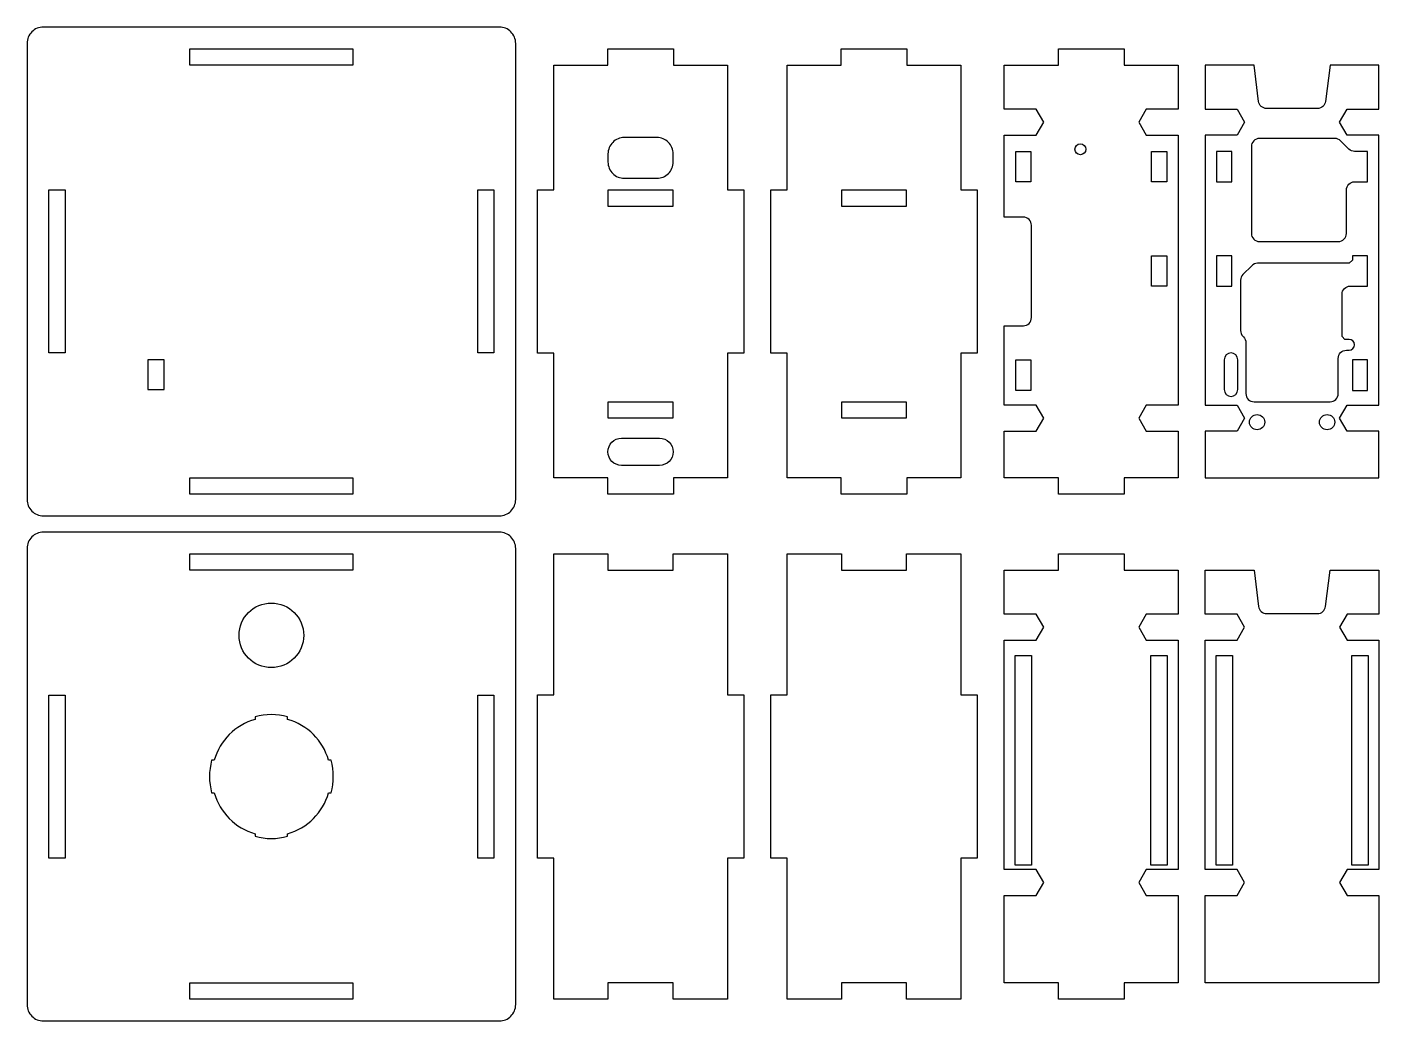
# Model space of a CAD drawing. Header units: millimetres. Extents: x 5 to 254, y 5 to 188.
import ezdxf

# ---------------------------------------------------------------- set-up
doc = ezdxf.new("R2010")
doc.units = ezdxf.units.MM
doc.header["$MEASUREMENT"] = 0
doc.layers.add('cut', color=10, linetype='Continuous')

msp = doc.modelspace()

# ---------------------------------------------------------------- linework, layer by layer
at = {"layer": 'cut'}
msp.add_line((248.5, 128.5), (248.5, 128.5), dxfattribs=at)
for points in [[(8, 98), (92, 98, 0.414214), (95, 101), (95, 185, 0.414214), (92, 188), (8, 188, 0.414214), (5, 185), (5, 101, 0.414214)], [(194.95, 181), (194.95, 184), (207.05, 184), (207.05, 181), (217, 181), (217, 172.88), (211.12, 172.88), (209.75, 170.5), (211.12, 168.12), (217, 168.12), (217, 118.38), (211.12, 118.38), (209.75, 116), (211.12, 113.62), (217, 113.62), (217, 105), (207.05, 105), (207.05, 102), (194.95, 102), (194.95, 105), (185, 105), (185, 113.62), (190.88, 113.62), (192.25, 116), (190.88, 118.38), (185, 118.38), (185, 133), (188.5, 133, 0.414214), (190, 134.5), (190, 151.5, 0.414214), (188.5, 153), (185, 153), (185, 168.12), (190.88, 168.12), (192.25, 170.5), (190.88, 172.88), (185, 172.88), (185, 181)], [(222, 118.38), (227.88, 118.38), (229.25, 116), (227.88, 113.62), (222, 113.62), (222, 105), (254, 105), (254, 113.62), (248.12, 113.62), (246.75, 116), (248.12, 118.38), (254, 118.38), (254, 168.12), (248.12, 168.12), (246.75, 170.5), (248.12, 172.88), (254, 172.88), (254, 181), (245, 181), (244.16, 174.31, -0.378242), (242.68, 173), (233.32, 173, -0.378242), (231.84, 174.31), (231, 181), (222, 181), (222, 172.88), (227.88, 172.88), (229.25, 170.5), (227.88, 168.12), (222, 168.12)], [(124, 164.65, 0.414214), (121, 167.65), (115, 167.65, 0.414214), (112, 164.65), (112, 163.15, 0.414214), (115, 160.15), (121, 160.15, 0.414214), (124, 163.15)], [(230.5, 150, 0.414214), (232, 148.5), (246.5, 148.5, 0.414214), (248, 150), (248, 158, -0.414214), (249.5, 159.5), (251.9, 159.5), (251.9, 165.1), (249.52, 165.1, -0.198912), (248.46, 165.54), (246.94, 167.06, 0.198912), (245.88, 167.5), (232, 167.5, 0.414214), (230.5, 166)], [(231, 119), (245, 119, 0.414214), (246.5, 120.5), (246.5, 127, -0.414214), (248, 128.5), (248.5, 128.5, 1), (248.5, 130.5), (247.7, 130.5), (247.2, 131), (247.2, 138.8, -0.414214), (248.7, 140.3), (251.9, 140.3), (251.9, 145.9), (249.1, 145.9), (249.1, 145.1), (248.5, 144.5), (231.62, 144.5, 0.198912), (230.56, 144.06), (228.94, 142.44, 0.198912), (228.5, 141.38), (228.5, 132.12, 0.198912), (228.94, 131.06), (229.06, 130.94, -0.198912), (229.5, 129.88), (229.5, 120.5, 0.414214)], [(228, 126.75, 1), (225.5, 126.75), (225.5, 121.25, 1), (228, 121.25)], [(121.5, 107.3), (114.5, 107.3, -1), (114.5, 112.3), (121.5, 112.3, -1)], [(8, 5), (92, 5, 0.414214), (95, 8), (95, 92, 0.414214), (92, 95), (8, 95, 0.414214), (5, 92), (5, 8, 0.414214)], [(248.12, 32.87), (246.75, 30.49), (248.12, 28.11), (254, 28.11), (254, 12), (222, 12), (222, 28.11), (227.88, 28.11), (229.25, 30.49), (227.88, 32.87), (222, 32.87), (222, 75.13), (227.88, 75.13), (229.25, 77.51), (227.88, 79.89), (222, 79.89), (222, 88), (231, 88), (231.84, 81.31, 0.378242), (233.32, 80), (242.68, 80, 0.378242), (244.16, 81.31), (245, 88), (254, 88), (254, 79.89), (248.12, 79.89), (246.75, 77.51), (248.12, 75.13), (254, 75.13), (254, 32.87)], [(39.47, 47, 0.259541), (47, 39.47), (47, 39, 0.133939), (53, 39), (53, 39.47, 0.259541), (60.53, 47), (61, 47, 0.133939), (61, 53), (60.53, 53, 0.259541), (53, 60.53), (53, 61, 0.133939), (47, 61), (47, 60.53, 0.259541), (39.47, 53), (39, 53, 0.133939), (39, 47)]]:
    msp.add_lwpolyline(points, format="xyb", close=True, dxfattribs=at)
for points in [[(65, 184), (65, 181), (35, 181), (35, 184)], [(111.95, 181), (111.95, 184), (124.05, 184), (124.05, 181), (134, 181), (134, 158.05), (137, 158.05), (137, 127.95), (134, 127.95), (134, 105), (124.05, 105), (124.05, 102), (111.95, 102), (111.95, 105), (102, 105), (102, 127.95), (99, 127.95), (99, 158.05), (102, 158.05), (102, 181)], [(154.95, 181), (154.95, 184), (167.05, 184), (167.05, 181), (177, 181), (177, 158.05), (180, 158.05), (180, 127.95), (177, 127.95), (177, 105), (167.05, 105), (167.05, 102), (154.95, 102), (154.95, 105), (145, 105), (145, 127.95), (142, 127.95), (142, 158.05), (145, 158.05), (145, 181)], [(187.1, 165.1), (189.9, 165.1), (189.9, 159.5), (187.1, 159.5)], [(212.1, 165.1), (214.9, 165.1), (214.9, 159.5), (212.1, 159.5)], [(226.9, 165.1), (224.1, 165.1), (224.1, 159.5), (226.9, 159.5)], [(9, 158), (12, 158), (12, 128), (9, 128)], [(91, 128), (88, 128), (88, 158), (91, 158)], [(112, 155.05), (124, 155.05), (124, 157.95), (112, 157.95)], [(155, 155.05), (167, 155.05), (167, 157.95), (155, 157.95)], [(212.1, 145.9), (214.9, 145.9), (214.9, 140.3), (212.1, 140.3)], [(226.9, 145.9), (224.1, 145.9), (224.1, 140.3), (226.9, 140.3)], [(27.25, 121.25), (30.25, 121.25), (30.25, 126.75), (27.25, 126.75)], [(187.1, 126.7), (189.9, 126.7), (189.9, 121.1), (187.1, 121.1)], [(251.9, 126.7), (249.1, 126.7), (249.1, 121.1), (251.9, 121.1)], [(112, 116.05), (124, 116.05), (124, 118.95), (112, 118.95)], [(155, 116.05), (167, 116.05), (167, 118.95), (155, 118.95)], [(35, 102), (35, 105), (65, 105), (65, 102)], [(65, 91), (65, 88), (35, 88), (35, 91)], [(99, 34.95), (99, 65.05), (102, 65.05), (102, 91), (112, 91), (112, 88), (124, 88), (124, 91), (134, 91), (134, 65.05), (137, 65.05), (137, 34.95), (134, 34.95), (134, 9), (124, 9), (124, 12), (112, 12), (112, 9), (102, 9), (102, 34.95)], [(142, 34.95), (142, 65.05), (145, 65.05), (145, 91), (155, 91), (155, 88), (167, 88), (167, 91), (177, 91), (177, 65.05), (180, 65.05), (180, 34.95), (177, 34.95), (177, 9), (167, 9), (167, 12), (155, 12), (155, 9), (145, 9), (145, 34.95)], [(194.95, 88), (194.95, 91), (207.05, 91), (207.05, 88), (217, 88), (217, 79.89), (211.12, 79.89), (209.75, 77.51), (211.12, 75.13), (217, 75.13), (217, 32.87), (211.12, 32.87), (209.75, 30.49), (211.12, 28.11), (217, 28.11), (217, 12), (207.05, 12), (207.05, 9), (194.95, 9), (194.95, 12), (185, 12), (185, 28.11), (190.88, 28.11), (192.25, 30.49), (190.88, 32.87), (185, 32.87), (185, 75.13), (190.88, 75.13), (192.25, 77.51), (190.88, 79.89), (185, 79.89), (185, 88)], [(190, 33.7), (187, 33.7), (187, 72.3), (190, 72.3)], [(212, 72.3), (215, 72.3), (215, 33.7), (212, 33.7)], [(227, 33.7), (224, 33.7), (224, 72.3), (227, 72.3)], [(249, 72.3), (252, 72.3), (252, 33.7), (249, 33.7)], [(9, 65), (12, 65), (12, 35), (9, 35)], [(91, 35), (88, 35), (88, 65), (91, 65)], [(35, 9), (35, 12), (65, 12), (65, 9)]]:
    msp.add_lwpolyline(points, close=True, dxfattribs=at)
for centre, radius in [((199, 165.5), 1), ((231.55, 115.25), 1.4), ((244.45, 115.25), 1.4), ((50, 76), 5.95)]:
    msp.add_circle(centre, radius, dxfattribs=at)

doc.saveas('drawing.dxf')
